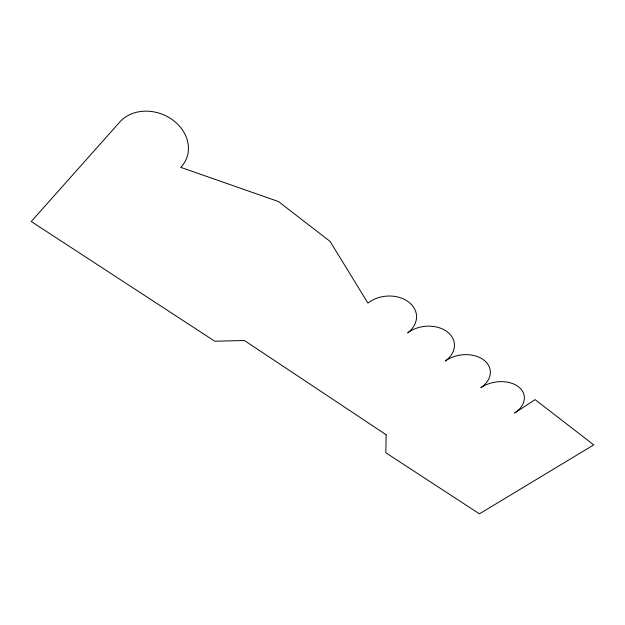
<?xml version="1.0" encoding="UTF-8"?>
<svg xmlns="http://www.w3.org/2000/svg" width="625" height="625" viewBox="0 0 625 625"><rect width="100%" height="100%" fill="white"/><g stroke="black" fill="none" stroke-linecap="round" stroke-linejoin="round"><path stroke-width="0.94" d="M386.148 434.773L385.844 452.797L479.43 513.836L593.75 444.875L535.102 399.617L514.656 412.992A26.539 18.258 -9.5 0 0 518.258 386.625A26.539 18.258 -9.5 0 0 480.883 387.695A27.141 19.32 -8.3 0 0 483.656 359.914A27.141 19.32 -8.3 0 0 445.273 361.023A27.797 20.469 -6.7 0 0 447.117 331.719A27.797 20.469 -6.7 0 0 407.68 332.867A28.508 21.695 -4.6 0 0 408.484 301.906A28.508 21.695 -4.6 0 0 367.938 303.102L330.07 241.391L278.414 201.523L180.734 167.344A38.539 32.086 21.6 0 0 173.016 120.195A38.539 32.086 21.6 0 0 119.875 121.93L31.25 221.516L214.781 341.219L244.43 340.508L386.148 434.773"/></g></svg>
